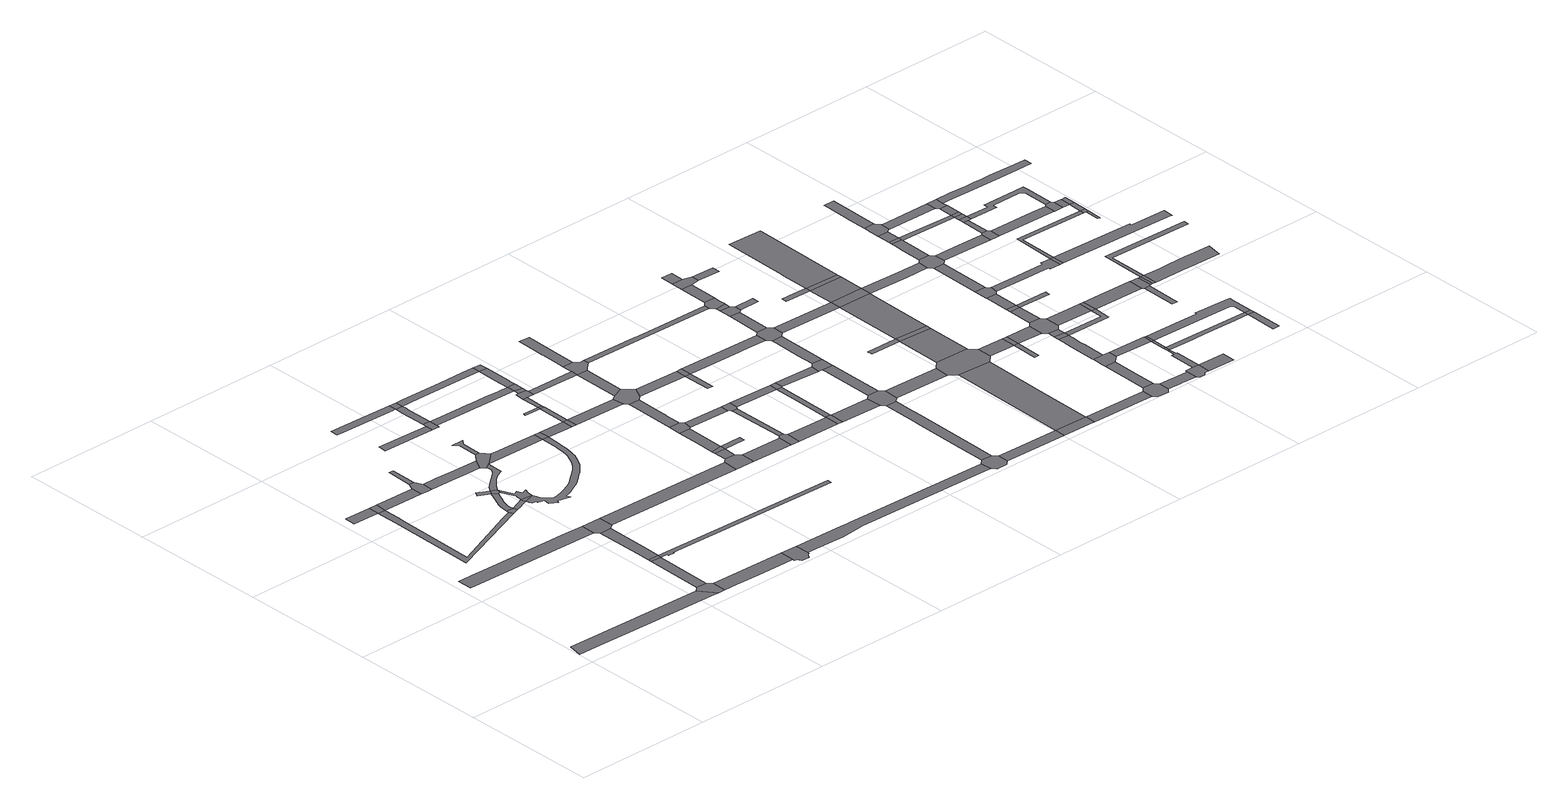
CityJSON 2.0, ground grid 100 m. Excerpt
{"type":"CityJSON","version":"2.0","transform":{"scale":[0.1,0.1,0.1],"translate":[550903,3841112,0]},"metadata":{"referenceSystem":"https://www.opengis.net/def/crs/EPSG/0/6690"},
"CityObjects":{
"road1":{"type":"Road","attributes":{"RoadStructureAttribute.sectionType":"1"},"geometry":[{"type":"MultiSurface","lod":"1","boundaries":[[[0,1,2,3,4,5,6]]]}]},
"road2":{"type":"Road","attributes":{"RoadStructureAttribute.sectionType":"1"},"geometry":[{"type":"MultiSurface","lod":"1","boundaries":[[[7,8,9,10,11]]]}]},
"road3":{"type":"Road","attributes":{"RoadStructureAttribute.sectionType":"1"},"geometry":[{"type":"MultiSurface","lod":"1","boundaries":[[[12,13,14,15,16,17,18,19]]]}]},
"road4":{"type":"Road","geometry":[{"type":"MultiSurface","lod":"1","boundaries":[[[11,10,20,21]]]}]},
"road5":{"type":"Road","attributes":{"RoadStructureAttribute.sectionType":"1"},"geometry":[{"type":"MultiSurface","lod":"1","boundaries":[[[10,22,23,24,25,26,27,28,29,30,31,20]]]}]},
"road6":{"type":"Road","attributes":{"RoadStructureAttribute.sectionType":"1"},"geometry":[{"type":"MultiSurface","lod":"1","boundaries":[[[21,20,32,33,34,35]]]}]},
"road7":{"type":"Road","geometry":[{"type":"MultiSurface","lod":"1","boundaries":[[[36,37,6,5,38,39,40,41]]]}]},
"road8":{"type":"Road","attributes":{"RoadStructureAttribute.sectionType":"1"},"geometry":[{"type":"MultiSurface","lod":"1","boundaries":[[[42,36,41,43]]]}]},
"road9":{"type":"Road","geometry":[{"type":"MultiSurface","lod":"1","boundaries":[[[44,42,43,45]]]}]},
"road10":{"type":"Road","geometry":[{"type":"MultiSurface","lod":"1","boundaries":[[[46,47,35,34,48,49,50]]]}]},
"road11":{"type":"Road","attributes":{"RoadStructureAttribute.sectionType":"1"},"geometry":[{"type":"MultiSurface","lod":"1","boundaries":[[[51,52,47,46]]]}]},
"road12":{"type":"Road","geometry":[{"type":"MultiSurface","lod":"1","boundaries":[[[53,26,25,54,55]]]}]},
"road13":{"type":"Road","attributes":{"RoadStructureAttribute.sectionType":"1"},"geometry":[{"type":"MultiSurface","lod":"1","boundaries":[[[56,57,44,45,58,59]]]}]},
"road14":{"type":"Road","attributes":{"RoadStructureAttribute.sectionType":"1"},"geometry":[{"type":"MultiSurface","lod":"1","boundaries":[[[60,61,62,63,64,65,66,67,53,55,68,69,70,71,72,73,74,75,76,77,78]]]}]},
"road15":{"type":"Road","geometry":[{"type":"MultiSurface","lod":"1","boundaries":[[[79,80,81,55,54,82,83,84]]]}]},
"road16":{"type":"Road","geometry":[{"type":"MultiSurface","lod":"1","boundaries":[[[85,86,60,87]]]}]},
"road17":{"type":"Road","geometry":[{"type":"MultiSurface","lod":"1","boundaries":[[[19,18,88,89,56,59,90,91,92,93]]]}]},
"road18":{"type":"Road","attributes":{"RoadStructureAttribute.sectionType":"1"},"geometry":[{"type":"MultiSurface","lod":"1","boundaries":[[[39,38,94,95,96,97,98]]]}]},
"road19":{"type":"Road","geometry":[{"type":"MultiSurface","lod":"1","boundaries":[[[87,60,78,99,100]]]}]},
"road20":{"type":"Road","geometry":[{"type":"MultiSurface","lod":"1","boundaries":[[[101,79,84,102]]]}]},
"road21":{"type":"Road","attributes":{"RoadStructureAttribute.sectionType":"1"},"geometry":[{"type":"MultiSurface","lod":"1","boundaries":[[[103,104,50,49,105,106,107,108]]]}]},
"road22":{"type":"Road","geometry":[{"type":"MultiSurface","lod":"1","boundaries":[[[109,110,111,112,113,114,115,100,99,116,117,118,119,101,102]]]}]},
"road23":{"type":"Road","attributes":{"RoadStructureAttribute.sectionType":"1"},"geometry":[{"type":"MultiSurface","lod":"1","boundaries":[[[120,121,122,123,124,125,126,127,128,129,130,131,132,133,134,135,136,137,138,139,140,141,142,143,144,87,100]]]}]},
"road24":{"type":"Road","geometry":[{"type":"MultiSurface","lod":"1","boundaries":[[[145,146,147,148]]]}]},
"road25":{"type":"Road","geometry":[{"type":"MultiSurface","lod":"1","boundaries":[[[98,97,149,150,151,152,153,154,155,156,157,158,159,160,161,162,163]]]}]},
"road26":{"type":"Road","geometry":[{"type":"MultiSurface","lod":"1","boundaries":[[[164,165,108,107,166,131,130,167]]]}]},
"road27":{"type":"Road","geometry":[{"type":"MultiSurface","lod":"1","boundaries":[[[168,169,170,171,172,173,174,175]]]}]},
"road28":{"type":"Road","attributes":{"RoadStructureAttribute.sectionType":"1"},"geometry":[{"type":"MultiSurface","lod":"1","boundaries":[[[176,177,178,179,180,181,182,183,184,185,186,187,188,189,190,191,192,193,194,195,196,197,198,199,200,201,202,102,84,203,204,205,206,207,208,209,210,211,212,213,214,215,216,217,218,219,220,221,222,223,224,225,226,227,228,229,230,231,232,233,234,235,236]]]}]},
"road29":{"type":"Road","attributes":{"RoadStructureAttribute.sectionType":"1"},"geometry":[{"type":"MultiSurface","lod":"1","boundaries":[[[237,238,239,240,165,164]]]}]},
"road30":{"type":"Road","geometry":[{"type":"MultiSurface","lod":"1","boundaries":[[[241,242,243,244,245,246,45,43]]]}]},
"road31":{"type":"Road","geometry":[{"type":"MultiSurface","lod":"1","boundaries":[[[247,148,147,248,249,250]]]}]},
"road32":{"type":"Road","attributes":{"RoadStructureAttribute.sectionType":"1"},"geometry":[{"type":"MultiSurface","lod":"1","boundaries":[[[251,252,167,130,253,176,254]]]}]},
"road33":{"type":"Road","attributes":{"RoadStructureAttribute.sectionType":"1"},"geometry":[{"type":"MultiSurface","lod":"1","boundaries":[[[93,92,255,256]]]}]},
"road34":{"type":"Road","geometry":[{"type":"MultiSurface","lod":"1","boundaries":[[[257,258,259,260,261,247,250]]]}]},
"road35":{"type":"Road","geometry":[{"type":"MultiSurface","lod":"1","boundaries":[[[175,174,260,259,262]]]}]},
"road36":{"type":"Road","geometry":[{"type":"MultiSurface","lod":"1","boundaries":[[[254,176,236,263]]]}]},
"road37":{"type":"Road","geometry":[{"type":"MultiSurface","lod":"1","boundaries":[[[264,265,266,267,268,269,270,250,249,271,272,273,274,275,276,277,278]]]}]},
"road38":{"type":"Road","attributes":{"RoadStructureAttribute.sectionType":"1"},"geometry":[{"type":"MultiSurface","lod":"1","boundaries":[[[263,236,279,280,281]]]}]},
"road39":{"type":"Road","geometry":[{"type":"MultiSurface","lod":"1","boundaries":[[[282,283,284,262,259,285,286,287,288,289]]]}]},
"road40":{"type":"Road","geometry":[{"type":"MultiSurface","lod":"1","boundaries":[[[281,280,290,291]]]}]},
"road41":{"type":"Road","geometry":[{"type":"MultiSurface","lod":"1","boundaries":[[[292,293,294,295]]]}]},
"road42":{"type":"Road","attributes":{"RoadStructureAttribute.sectionType":"1"},"geometry":[{"type":"MultiSurface","lod":"1","boundaries":[[[294,281,291,296]]]}]},
"road43":{"type":"Road","geometry":[{"type":"MultiSurface","lod":"1","boundaries":[[[295,294,296,297]]]}]},
"road44":{"type":"Road","attributes":{"RoadStructureAttribute.sectionType":"1"},"geometry":[{"type":"MultiSurface","lod":"1","boundaries":[[[298,295,297,299]]]}]},
"road45":{"type":"Road","geometry":[{"type":"MultiSurface","lod":"1","boundaries":[[[300,256,255,301,302,303,304,305]]]}]},
"road46":{"type":"Road","attributes":{"RoadStructureAttribute.sectionType":"1"},"geometry":[{"type":"MultiSurface","lod":"1","boundaries":[[[306,307,308,163,162,309,310,311,312,313,314,315,316,317]]]}]},
"road47":{"type":"Road","geometry":[{"type":"MultiSurface","lod":"1","boundaries":[[[318,319,298,299,320,321,322,323]]]}]},
"road48":{"type":"Road","attributes":{"RoadStructureAttribute.sectionType":"1"},"geometry":[{"type":"MultiSurface","lod":"1","boundaries":[[[324,300,305,325]]]}]},
"road49":{"type":"Road","geometry":[{"type":"MultiSurface","lod":"1","boundaries":[[[326,327,324,325]]]}]},
"road50":{"type":"Road","geometry":[{"type":"MultiSurface","lod":"1","boundaries":[[[277,323,322,328]]]}]},
"road51":{"type":"Road","attributes":{"RoadStructureAttribute.sectionType":"1"},"geometry":[{"type":"MultiSurface","lod":"1","boundaries":[[[291,290,329,330]]]}]},
"road52":{"type":"Road","geometry":[{"type":"MultiSurface","lod":"1","boundaries":[[[278,277,328,331]]]}]},
"road53":{"type":"Road","attributes":{"RoadStructureAttribute.sectionType":"1"},"geometry":[{"type":"MultiSurface","lod":"1","boundaries":[[[332,333,327,326,334,335,336]]]}]},
"road54":{"type":"Road","geometry":[{"type":"MultiSurface","lod":"1","boundaries":[[[288,337,338,339,340,278,331,341,342,343,344]]]}]},
"road55":{"type":"Road","geometry":[{"type":"MultiSurface","lod":"1","boundaries":[[[289,288,344,345]]]}]},
"road56":{"type":"Road","geometry":[{"type":"MultiSurface","lod":"1","boundaries":[[[346,347,348,326,325]]]}]},
"road57":{"type":"Road","geometry":[{"type":"MultiSurface","lod":"1","boundaries":[[[349,332,336,350,351,352,353,354]]]}]},
"road58":{"type":"Road","attributes":{"RoadStructureAttribute.sectionType":"1"},"geometry":[{"type":"MultiSurface","lod":"1","boundaries":[[[355,302,301,356,357]]]}]},
"road59":{"type":"Road","attributes":{"RoadStructureAttribute.sectionType":"1"},"geometry":[{"type":"MultiSurface","lod":"1","boundaries":[[[358,359,360,361,362,363,364,365,349,354]]]}]},
"road60":{"type":"Road","geometry":[{"type":"MultiSurface","lod":"1","boundaries":[[[366,321,320,367,368,369]]]}]},
"road61":{"type":"Road","geometry":[{"type":"MultiSurface","lod":"1","boundaries":[[[370,371,372,373,330,329,363,362,374,375]]]}]},
"road62":{"type":"Road","attributes":{"RoadStructureAttribute.sectionType":"1"},"geometry":[{"type":"MultiSurface","lod":"1","boundaries":[[[376,352,351,377,378]]]}]},
"road63":{"type":"Road","geometry":[{"type":"MultiSurface","lod":"1","boundaries":[[[379,380,381,382,383,357,356,384,385]]]}]},
"road64":{"type":"Road","attributes":{"RoadStructureAttribute.sectionType":"1"},"geometry":[{"type":"MultiSurface","lod":"1","boundaries":[[[368,373,372,386]]]}]},
"road65":{"type":"Road","attributes":{"RoadStructureAttribute.sectionType":"1"},"geometry":[{"type":"MultiSurface","lod":"1","boundaries":[[[387,381,380,388]]]}]},
"road66":{"type":"Road","geometry":[{"type":"MultiSurface","lod":"1","boundaries":[[[389,390,369,368,386,391,392,393,394,395,396]]]}]},
"road67":{"type":"Road","geometry":[{"type":"MultiSurface","lod":"1","boundaries":[[[378,377,397,398,387,388,399,400,401,402]]]}]},
"road68":{"type":"Road","attributes":{"RoadStructureAttribute.sectionType":"1"},"geometry":[{"type":"MultiSurface","lod":"1","boundaries":[[[403,404,405,406,407,389,396,408,409,410]]]}]},
"road69":{"type":"Road","attributes":{"RoadStructureAttribute.sectionType":"1"},"geometry":[{"type":"MultiSurface","lod":"1","boundaries":[[[375,374,411,412]]]}]},
"road70":{"type":"Road","attributes":{"RoadStructureAttribute.sectionType":"1"},"geometry":[{"type":"MultiSurface","lod":"1","boundaries":[[[413,414,385,384,415,416]]]}]},
"road71":{"type":"Road","geometry":[{"type":"MultiSurface","lod":"1","boundaries":[[[411,417,418,419,420]]]}]},
"road72":{"type":"Road","attributes":{"RoadStructureAttribute.sectionType":"1"},"geometry":[{"type":"MultiSurface","lod":"1","boundaries":[[[402,401,421,422,423]]]}]},
"road73":{"type":"Road","geometry":[{"type":"MultiSurface","lod":"1","boundaries":[[[424,416,415,425,426]]]}]},
"road74":{"type":"Road","geometry":[{"type":"MultiSurface","lod":"1","boundaries":[[[412,411,420,427]]]}]},
"road75":{"type":"Road","geometry":[{"type":"MultiSurface","lod":"1","boundaries":[[[428,317,316,429,430,431,432,433]]]}]},
"road76":{"type":"Road","attributes":{"RoadStructureAttribute.sectionType":"1"},"geometry":[{"type":"MultiSurface","lod":"1","boundaries":[[[422,434,435,436,424,426,437,438]]]}]},
"road77":{"type":"Road","attributes":{"RoadStructureAttribute.sectionType":"1"},"geometry":[{"type":"MultiSurface","lod":"1","boundaries":[[[439,426,425,440,441]]]}]},
"road78":{"type":"Road","geometry":[{"type":"MultiSurface","lod":"1","boundaries":[[[423,422,438,442,443]]]}]},
"road79":{"type":"Road","attributes":{"RoadStructureAttribute.sectionType":"1"},"geometry":[{"type":"MultiSurface","lod":"1","boundaries":[[[444,445,446,447,448,449,450,451,452,453,454,428,433]]]}]},
"road80":{"type":"Road","attributes":{"RoadStructureAttribute.sectionType":"1"},"geometry":[{"type":"MultiSurface","lod":"1","boundaries":[[[455,456,457,393,392,458,459,460]]]}]},
"road81":{"type":"Road","attributes":{"RoadStructureAttribute.sectionType":"1"},"geometry":[{"type":"MultiSurface","lod":"1","boundaries":[[[461,443,442,462,463]]]}]},
"road82":{"type":"Road","attributes":{"RoadStructureAttribute.sectionType":"1"},"geometry":[{"type":"MultiSurface","lod":"1","boundaries":[[[427,420,464,465,466,467,468,469,470]]]}]},
"road83":{"type":"Road","attributes":{"RoadStructureAttribute.sectionType":"1"},"geometry":[{"type":"MultiSurface","lod":"1","boundaries":[[[471,432,431,472,473,474]]]}]},
"road84":{"type":"Road","geometry":[{"type":"MultiSurface","lod":"1","boundaries":[[[475,476,477,441,440,478,450,449,479,480,481,482,483,484,485]]]}]},
"road85":{"type":"Road","attributes":{"RoadStructureAttribute.sectionType":"1"},"geometry":[{"type":"MultiSurface","lod":"1","boundaries":[[[486,487,475,485,488]]]}]},
"road86":{"type":"Road","geometry":[{"type":"MultiSurface","lod":"1","boundaries":[[[489,490,491,463,462,492,486,488,493]]]}]},
"road87":{"type":"Road","attributes":{"RoadStructureAttribute.sectionType":"1"},"geometry":[{"type":"MultiSurface","lod":"1","boundaries":[[[494,495,489,493,496,497]]]}]},
"road88":{"type":"Road","attributes":{"RoadStructureAttribute.sectionType":"1"},"geometry":[{"type":"MultiSurface","lod":"1","boundaries":[[[482,481,498,499]]]}]},
"road89":{"type":"Road","geometry":[{"type":"MultiSurface","lod":"1","boundaries":[[[474,473,500,501]]]}]},
"road90":{"type":"Road","geometry":[{"type":"MultiSurface","lod":"1","boundaries":[[[502,503,470,469,504,505,494,497,506,507,508,509,510,511,512,513]]]}]},
"road91":{"type":"Road","attributes":{"RoadStructureAttribute.sectionType":"1"},"geometry":[{"type":"MultiSurface","lod":"1","boundaries":[[[514,502,513,515]]]}]},
"road92":{"type":"Road","geometry":[{"type":"MultiSurface","lod":"1","boundaries":[[[516,514,515,517,518,519]]]}]},
"road93":{"type":"Road","attributes":{"RoadStructureAttribute.sectionType":"1"},"geometry":[{"type":"MultiSurface","lod":"1","boundaries":[[[520,521,516,519]]]}]},
"road94":{"type":"Road","geometry":[{"type":"MultiSurface","lod":"1","boundaries":[[[522,460,459,523,524,521,520,525,526,527,528]]]}]},
"road95":{"type":"Road","attributes":{"function":"2","RoadStructureAttribute.sectionType":"1"},"geometry":[{"type":"MultiSurface","lod":"1","boundaries":[[[529,530,474,501,531,532,533,534,535,536]]]}]},
"road96":{"type":"Road","attributes":{"RoadStructureAttribute.sectionType":"1"},"geometry":[{"type":"MultiSurface","lod":"1","boundaries":[[[537,522,528,538]]]}]},
"road97":{"type":"Road","attributes":{"RoadStructureAttribute.sectionType":"1"},"geometry":[{"type":"MultiSurface","lod":"1","boundaries":[[[539,540,541,542]]]}]},
"road98":{"type":"Road","geometry":[{"type":"MultiSurface","lod":"1","boundaries":[[[543,544,518,517]]]}]},
"road99":{"type":"Road","attributes":{"RoadStructureAttribute.sectionType":"1"},"geometry":[{"type":"MultiSurface","lod":"1","boundaries":[[[545,546,547,548]]]}]},
"road100":{"type":"Road","geometry":[{"type":"MultiSurface","lod":"1","boundaries":[[[546,537,538,549,550,547]]]}]},
"road101":{"type":"Road","attributes":{"RoadStructureAttribute.sectionType":"1"},"geometry":[{"type":"MultiSurface","lod":"1","boundaries":[[[510,509,551,552]]]}]},
"road102":{"type":"Road","geometry":[{"type":"MultiSurface","lod":"1","boundaries":[[[553,554,555,499,498,556,529,536,557,558,559,560,561]]]}]},
"road103":{"type":"Road","attributes":{"RoadStructureAttribute.sectionType":"1"},"geometry":[{"type":"MultiSurface","lod":"1","boundaries":[[[562,501,500,563,564,565]]]}]},
"road104":{"type":"Road","attributes":{"function":"2","RoadStructureAttribute.sectionType":"1"},"geometry":[{"type":"MultiSurface","lod":"1","boundaries":[[[541,553,561,566]]]}]},
"road105":{"type":"Road","geometry":[{"type":"MultiSurface","lod":"1","boundaries":[[[567,568,550,549]]]}]},
"road106":{"type":"Road","geometry":[{"type":"MultiSurface","lod":"1","boundaries":[[[542,541,566,569]]]}]},
"road107":{"type":"Road","attributes":{"RoadStructureAttribute.sectionType":"1"},"geometry":[{"type":"MultiSurface","lod":"1","boundaries":[[[570,571,572,573,574,575,576,577,578]]]}]},
"road108":{"type":"Road","attributes":{"function":"2","RoadStructureAttribute.sectionType":"1"},"geometry":[{"type":"MultiSurface","lod":"1","boundaries":[[[551,579,542,569,580,581,582]]]}]},
"road109":{"type":"Road","attributes":{"RoadStructureAttribute.sectionType":"1"},"geometry":[{"type":"MultiSurface","lod":"1","boundaries":[[[559,558,583,584,585]]]}]},
"road110":{"type":"Road","geometry":[{"type":"MultiSurface","lod":"1","boundaries":[[[586,587,565,564,588,589,590,591,592,593,594,595,596,597]]]}]},
"road111":{"type":"Road","geometry":[{"type":"MultiSurface","lod":"1","boundaries":[[[584,598,599,600]]]}]},
"road112":{"type":"Road","geometry":[{"type":"MultiSurface","lod":"1","boundaries":[[[552,551,582,601]]]}]},
"road113":{"type":"Road","attributes":{"function":"2","RoadStructureAttribute.sectionType":"1"},"geometry":[{"type":"MultiSurface","lod":"1","boundaries":[[[577,552,601,602]]]}]},
"road114":{"type":"Road","geometry":[{"type":"MultiSurface","lod":"1","boundaries":[[[585,584,600,603]]]}]},
"road115":{"type":"Road","attributes":{"RoadStructureAttribute.sectionType":"1"},"geometry":[{"type":"MultiSurface","lod":"1","boundaries":[[[604,605,606,607,608,586,597,609,610,611]]]}]},
"road116":{"type":"Road","geometry":[{"type":"MultiSurface","lod":"1","boundaries":[[[578,577,602,612]]]}]},
"road117":{"type":"Road","attributes":{"RoadStructureAttribute.sectionType":"1"},"geometry":[{"type":"MultiSurface","lod":"1","boundaries":[[[603,600,613,614]]]}]},
"road118":{"type":"Road","attributes":{"RoadStructureAttribute.sectionType":"1"},"geometry":[{"type":"MultiSurface","lod":"1","boundaries":[[[615,616,595,594,617,618,619,620]]]}]},
"road119":{"type":"Road","geometry":[{"type":"MultiSurface","lod":"1","boundaries":[[[621,622,623,604,611,624,625,626,627]]]}]},
"road120":{"type":"Road","attributes":{"function":"2","RoadStructureAttribute.sectionType":"1"},"geometry":[{"type":"MultiSurface","lod":"1","boundaries":[[[628,629,630,578,612,631,632,633]]]}]},
"road121":{"type":"Road","attributes":{"RoadStructureAttribute.sectionType":"1"},"geometry":[{"type":"MultiSurface","lod":"1","boundaries":[[[634,635,636,637,621,627,638,639,640,641,642,643,644,645,646]]]}]},
"road122":{"type":"Road","geometry":[{"type":"MultiSurface","lod":"1","boundaries":[[[647,634,646,648]]]}]},
"road123":{"type":"Road","attributes":{"RoadStructureAttribute.sectionType":"1"},"geometry":[{"type":"MultiSurface","lod":"1","boundaries":[[[649,650,647,648,651,652]]]}]},
"road124":{"type":"Road","geometry":[{"type":"MultiSurface","lod":"1","boundaries":[[[653,654,655,614,613,656,657,649,652,658,659,660,661,662,663,664]]]}]},
"road125":{"type":"Road","geometry":[{"type":"MultiSurface","lod":"1","boundaries":[[[665,666,620,619,667,668,669,670,671,672,673]]]}]},
"road126":{"type":"Road","attributes":{"RoadStructureAttribute.sectionType":"1"},"geometry":[{"type":"MultiSurface","lod":"1","boundaries":[[[601,582,674,675,676,677,678]]]}]},
"road127":{"type":"Road","attributes":{"RoadStructureAttribute.sectionType":"1"},"geometry":[{"type":"MultiSurface","lod":"1","boundaries":[[[626,625,679,680]]]}]},
"road128":{"type":"Road","attributes":{"RoadStructureAttribute.sectionType":"1"},"geometry":[{"type":"MultiSurface","lod":"1","boundaries":[[[681,682,683,653,664]]]}]},
"road129":{"type":"Road","geometry":[{"type":"MultiSurface","lod":"1","boundaries":[[[684,682,681,685]]]}]},
"road130":{"type":"Road","attributes":{"RoadStructureAttribute.sectionType":"1"},"geometry":[{"type":"MultiSurface","lod":"1","boundaries":[[[686,687,688,673,672,689,690,691]]]}]},
"road131":{"type":"Road","attributes":{"RoadStructureAttribute.sectionType":"1"},"geometry":[{"type":"MultiSurface","lod":"1","boundaries":[[[692,693,684,685,694,695]]]}]},
"road132":{"type":"Road","geometry":[{"type":"MultiSurface","lod":"1","boundaries":[[[696,686,691,697]]]}]},
"road133":{"type":"Road","attributes":{"RoadStructureAttribute.sectionType":"1"},"geometry":[{"type":"MultiSurface","lod":"1","boundaries":[[[672,671,698,699]]]}]},
"road134":{"type":"Road","attributes":{"RoadStructureAttribute.sectionType":"1"},"geometry":[{"type":"MultiSurface","lod":"1","boundaries":[[[700,701,648,646,702,703,704,705]]]}]},
"road135":{"type":"Road","attributes":{"RoadStructureAttribute.sectionType":"1"},"geometry":[{"type":"MultiSurface","lod":"1","boundaries":[[[679,696,697,706]]]}]},
"road136":{"type":"Road","geometry":[{"type":"MultiSurface","lod":"1","boundaries":[[[707,692,695,708,709,710,711,712,713]]]}]},
"road137":{"type":"Road","geometry":[{"type":"MultiSurface","lod":"1","boundaries":[[[680,679,706,714]]]}]},
"road138":{"type":"Road","attributes":{"RoadStructureAttribute.sectionType":"1"},"geometry":[{"type":"MultiSurface","lod":"1","boundaries":[[[715,716,661,660,717,700,718]]]}]},
"road139":{"type":"Road","geometry":[{"type":"MultiSurface","lod":"1","boundaries":[[[719,720,685,681]]]}]},
"road140":{"type":"Road","attributes":{"RoadStructureAttribute.sectionType":"1"},"geometry":[{"type":"MultiSurface","lod":"1","boundaries":[[[721,707,713,722]]]}]},
"road141":{"type":"Road","geometry":[{"type":"MultiSurface","lod":"1","boundaries":[[[723,676,675,724,721,722,725,726,727,728]]]}]},
"road142":{"type":"Road","geometry":[{"type":"MultiSurface","lod":"1","boundaries":[[[718,700,705,729]]]}]},
"road143":{"type":"Road","geometry":[{"type":"MultiSurface","lod":"1","boundaries":[[[730,731,732,733]]]}]},
"road144":{"type":"Road","attributes":{"RoadStructureAttribute.sectionType":"1"},"geometry":[{"type":"MultiSurface","lod":"1","boundaries":[[[734,735,730,733,736]]]}]},
"road145":{"type":"Road","attributes":{"RoadStructureAttribute.sectionType":"1"},"geometry":[{"type":"MultiSurface","lod":"1","boundaries":[[[697,691,737,738,739,740,741,742,743,744,745]]]}]},
"road146":{"type":"Road","attributes":{"RoadStructureAttribute.sectionType":"1"},"geometry":[{"type":"MultiSurface","lod":"1","boundaries":[[[746,747,748,749,750,710,709,751,752,753,754,755,756]]]}]},
"road147":{"type":"Road","geometry":[{"type":"MultiSurface","lod":"1","boundaries":[[[757,758,734,736,759,760,761,762,763,764]]]}]},
"road148":{"type":"Road","attributes":{"RoadStructureAttribute.sectionType":"1"},"geometry":[{"type":"MultiSurface","lod":"1","boundaries":[[[765,766,767,768,769,770,771,772,714,706,773,774,775,776,745,777]]]}]},
"road149":{"type":"Road","attributes":{"RoadStructureAttribute.sectionType":"1"},"geometry":[{"type":"MultiSurface","lod":"1","boundaries":[[[778,779,780,729,705,781,782,783,784]]]}]},
"road150":{"type":"Road","attributes":{"RoadStructureAttribute.sectionType":"1"},"geometry":[{"type":"MultiSurface","lod":"1","boundaries":[[[785,786,787,757,764,788]]]}]},
"road151":{"type":"Road","attributes":{"RoadStructureAttribute.sectionType":"1"},"geometry":[{"type":"MultiSurface","lod":"1","boundaries":[[[789,790,727,726,791,792,793]]]}]},
"road152":{"type":"Road","attributes":{"RoadStructureAttribute.sectionType":"1"},"geometry":[{"type":"MultiSurface","lod":"1","boundaries":[[[733,732,731,794,795,796,723,728,797,798,799,800]]]}]},
"road153":{"type":"Road","attributes":{"RoadStructureAttribute.sectionType":"1"},"geometry":[{"type":"MultiSurface","lod":"1","boundaries":[[[801,802,803,804,805]]]}]},
"road154":{"type":"Road","geometry":[{"type":"MultiSurface","lod":"1","boundaries":[[[756,755,806,807]]]}]},
"road155":{"type":"Road","attributes":{"RoadStructureAttribute.sectionType":"1"},"geometry":[{"type":"MultiSurface","lod":"1","boundaries":[[[761,760,808,809]]]}]},
"road156":{"type":"Road","attributes":{"RoadStructureAttribute.sectionType":"1"},"geometry":[{"type":"MultiSurface","lod":"1","boundaries":[[[744,810,811,812]]]}]},
"road157":{"type":"Road","geometry":[{"type":"MultiSurface","lod":"1","boundaries":[[[813,814,784,783,815,816,801,805,817,818,819]]]}]},
"road158":{"type":"Road","geometry":[{"type":"MultiSurface","lod":"1","boundaries":[[[745,744,812,777]]]}]},
"road159":{"type":"Road","geometry":[{"type":"MultiSurface","lod":"1","boundaries":[[[820,821,793,792,822,823,824,825]]]}]},
"road160":{"type":"Road","attributes":{"RoadStructureAttribute.sectionType":"1"},"geometry":[{"type":"MultiSurface","lod":"1","boundaries":[[[819,818,826,827,828]]]}]},
"road161":{"type":"Road","geometry":[{"type":"MultiSurface","lod":"1","boundaries":[[[828,827,829,830]]]}]},
"road162":{"type":"Road","attributes":{"RoadStructureAttribute.sectionType":"1"},"geometry":[{"type":"MultiSurface","lod":"1","boundaries":[[[831,820,825,832]]]}]},
"road163":{"type":"Road","geometry":[{"type":"MultiSurface","lod":"1","boundaries":[[[833,834,831,832,835,836]]]}]},
"road164":{"type":"Road","attributes":{"RoadStructureAttribute.sectionType":"1"},"geometry":[{"type":"MultiSurface","lod":"1","boundaries":[[[799,833,836,837]]]}]},
"road165":{"type":"Road","geometry":[{"type":"MultiSurface","lod":"1","boundaries":[[[800,799,837,838]]]}]},
"road166":{"type":"Road","attributes":{"RoadStructureAttribute.sectionType":"1"},"geometry":[{"type":"MultiSurface","lod":"1","boundaries":[[[839,800,838,840]]]}]},
"road167":{"type":"Road","geometry":[{"type":"MultiSurface","lod":"1","boundaries":[[[809,808,839,840,841,842]]]}]},
"road168":{"type":"Road","attributes":{"RoadStructureAttribute.sectionType":"1"},"geometry":[{"type":"MultiSurface","lod":"1","boundaries":[[[843,844,756,807,845,846,847,848]]]}]},
"road169":{"type":"Road","attributes":{"RoadStructureAttribute.sectionType":"1"},"geometry":[{"type":"MultiSurface","lod":"1","boundaries":[[[849,850,824,823,851,852,853,854]]]}]},
"road170":{"type":"Road","attributes":{"RoadStructureAttribute.sectionType":"1"},"geometry":[{"type":"MultiSurface","lod":"1","boundaries":[[[855,856,857,858,830,829,859,860,861,862,863]]]}]},
"road171":{"type":"Road","attributes":{"RoadStructureAttribute.sectionType":"1"},"geometry":[{"type":"MultiSurface","lod":"1","boundaries":[[[864,865,866,867,868,869,870,871,836,835,872,873,874,875,876,877,878,879,880]]]}]},
"road172":{"type":"Road","attributes":{"RoadStructureAttribute.sectionType":"1"},"geometry":[{"type":"MultiSurface","lod":"1","boundaries":[[[881,882,883,884,807,806,885,886,887,888,889]]]}]},
"road173":{"type":"Road","attributes":{"RoadStructureAttribute.sectionType":"1"},"geometry":[{"type":"MultiSurface","lod":"1","boundaries":[[[890,828,830,891,892,893]]]}]},
"road174":{"type":"Road","geometry":[{"type":"MultiSurface","lod":"1","boundaries":[[[879,854,853,894,895,880]]]}]},
"road175":{"type":"Road","geometry":[{"type":"MultiSurface","lod":"1","boundaries":[[[896,897,898,899]]]}]},
"road176":{"type":"Road","attributes":{"RoadStructureAttribute.sectionType":"1"},"geometry":[{"type":"MultiSurface","lod":"1","boundaries":[[[900,901,902,903,904,905,842,841,906,907,908,909,910,911]]]}]},
"road177":{"type":"Road","geometry":[{"type":"MultiSurface","lod":"1","boundaries":[[[848,847,896,899,912]]]}]},
"road178":{"type":"Road","attributes":{"RoadStructureAttribute.sectionType":"1"},"geometry":[{"type":"MultiSurface","lod":"1","boundaries":[[[895,894,913,914]]]}]},
"road179":{"type":"Road","attributes":{"RoadStructureAttribute.sectionType":"1"},"geometry":[{"type":"MultiSurface","lod":"1","boundaries":[[[913,848,912,915]]]}]},
"road180":{"type":"Road","geometry":[{"type":"MultiSurface","lod":"1","boundaries":[[[916,914,913,915,917]]]}]}
},
"vertices":[
[28,224,0],[7,118,0],[145,116,0],[627,104,0],[1087,93,0],[1147,91,0],[1061,201,0],
[75,2311,0],[71,2229,0],[228,2226,0],[267,2225,0],[268,2307,0],
[919,1260,0],[828,1263,0],[306,1275,0],[211,1277,0],[68,1280,0],[67,1170,0],[1078,1148,0],[1081,1256,0],
[323,2225,0],[328,2305,0],
[265,2130,0],[264,2065,0],[253,1411,0],[878,1655,0],[865,1687,0],[785,1657,0],[306,1460,0],[319,2044,0],[320,2104,0],[322,2207,0],
[350,2225,0],[561,2220,0],[620,2218,0],[621,2299,0],
[1091,230,0],[1086,225,0],[1198,91,0],[1200,197,0],[1171,226,0],[1170,228,0],
[1101,650,0],[1179,648,0],
[1101,676,0],[1184,676,0],
[684,2353,0],[645,2351,0],[673,2216,0],[709,2216,0],[710,2297,0],
[688,2543,0],[654,2543,0],
[866,1709,0],[929,1675,0],[917,1705,0],
[1107,1117,0],[1104,781,0],[1187,781,0],[1192,1117,0],
[939,1926,0],[901,1841,0],[898,1836,0],[896,1832,0],[894,1825,0],[883,1797,0],[871,1762,0],[869,1748,0],[911,1740,0],[914,1756,0],[919,1774,0],[926,1793,0],[933,1810,0],[935,1814,0],[937,1818,0],[939,1823,0],[958,1864,0],[968,1885,0],[975,1898,0],
[1020,1749,0],[987,1735,0],[968,1727,0],[965,1689,0],[994,1701,0],[1034,1716,0],
[874,1999,0],[857,1965,0],[957,1956,0],
[1084,1142,0],[1090,1135,0],[1210,1132,0],[1219,1138,0],[1225,1143,0],[1227,1253,0],
[1297,90,0],[1477,84,0],[1696,80,0],[1757,78,0],[1759,184,0],
[991,1902,0],[998,1937,0],
[1030,1753,0],[1113,1743,0],
[941,2291,0],[816,2295,0],[882,2212,0],[993,2209,0],[1104,2207,0],[1144,2286,0],
[1112,1757,0],[1115,1782,0],[1128,1820,0],[1088,1804,0],[1073,1841,0],[1045,1829,0],[1021,1885,0],[1009,1861,0],[1034,1801,0],[1034,1799,0],[1030,1784,0],
[1033,1983,0],[1060,2013,0],[1077,2030,0],[1096,2046,0],[1110,2056,0],[1134,2071,0],[1150,2078,0],[1164,2083,0],[1170,2084,0],[1173,2176,0],[1175,2205,0],[1132,2175,0],[1138,2163,0],[1140,2150,0],[1138,2138,0],[1132,2124,0],[1120,2110,0],[1101,2092,0],[1081,2076,0],[1064,2062,0],[1047,2050,0],[1029,2034,0],[1006,2014,0],[985,1993,0],[967,1972,0],
[819,2813,0],[817,2756,0],[1202,2744,0],[1204,2801,0],
[1757,62,0],[1770,62,0],[1776,60,0],[1780,55,0],[1784,49,0],[1788,41,0],[1792,30,0],[1852,29,0],[1853,38,0],[1858,48,0],[1866,57,0],[1875,61,0],[1882,62,0],[1883,76,0],[1884,181,0],
[1221,2344,0],[1193,2340,0],[1122,2188,0],[1265,2284,0],
[1010,3147,0],[731,3154,0],[729,3105,0],[729,3097,0],[780,3095,0],[1187,3085,0],[1207,3085,0],[1208,3141,0],
[1621,2195,0],[1620,2131,0],[1620,2093,0],[1618,2063,0],[1615,2040,0],[1613,2014,0],[1604,1971,0],[1596,1945,0],[1584,1915,0],[1568,1879,0],[1552,1856,0],[1535,1831,0],[1523,1818,0],[1513,1808,0],[1486,1784,0],[1453,1756,0],[1438,1745,0],[1386,1704,0],[1371,1693,0],[1298,1658,0],[1260,1644,0],[1212,1633,0],[1184,1629,0],[1147,1663,0],[1135,1679,0],[1129,1691,0],[1120,1716,0],[1035,1709,0],[1041,1691,0],[1049,1674,0],[1080,1668,0],[1078,1657,0],[1128,1645,0],[1118,1598,0],[1173,1567,0],[1177,1587,0],[1272,1568,0],[1262,1594,0],[1308,1610,0],[1343,1627,0],[1390,1652,0],[1417,1668,0],[1466,1707,0],[1493,1731,0],[1515,1749,0],[1520,1754,0],[1534,1768,0],[1557,1793,0],[1577,1816,0],[1593,1840,0],[1608,1864,0],[1620,1890,0],[1632,1919,0],[1639,1945,0],[1646,1972,0],[1653,2011,0],[1657,2050,0],[1661,2080,0],[1664,2134,0],[1666,2166,0],[1667,2194,0],
[1225,2490,0],[1253,2525,0],[1165,2524,0],[1196,2494,0],
[1230,647,0],[1230,634,0],[1275,633,0],[1275,639,0],[2568,605,0],[2569,640,0],
[1204,2831,0],[1260,2743,0],[1260,2768,0],[1258,2830,0],
[1529,2277,0],[1337,2283,0],[1349,2200,0],[1622,2275,0],
[2250,1121,0],[2252,1230,0],
[1260,3008,0],[1261,3060,0],[1261,3083,0],[1207,3078,0],[1206,3017,0],
[1264,3140,0],
[1668,2274,0],
[1837,2814,0],[1822,2814,0],[1714,2817,0],[1596,2820,0],[1573,2821,0],[1513,2823,0],[1274,2830,0],[1417,2763,0],[1481,2762,0],[1570,2759,0],[1619,2758,0],[1628,2758,0],[1830,2752,0],[1894,2750,0],[1895,2812,0],
[1791,2191,0],[1858,2189,0],[1859,2270,0],
[1813,3131,0],[1629,3134,0],[1316,3139,0],[1397,3081,0],[1613,3077,0],[1741,3075,0],[1897,3072,0],[1898,3129,0],
[1892,2188,0],[1893,2269,0],
[1749,2507,0],[1743,2485,0],[1864,2483,0],[1865,2503,0],
[1897,2482,0],
[1898,2503,0],
[1868,2639,0],[1901,2638,0],
[2283,1259,0],[2393,1117,0],[2395,1226,0],[2389,1232,0],[2383,1238,0],[2364,1257,0],
[2321,171,0],[2261,172,0],[2256,172,0],[2086,71,0],[2174,70,0],[2335,86,0],[2347,86,0],[2349,86,0],[3360,65,0],[3402,64,0],[3407,65,0],[3403,146,0],
[1870,2708,0],[1869,2692,0],[1954,2637,0],[1955,2690,0],[1955,2708,0],[1894,2708,0],
[2285,1352,0],[2367,1350,0],
[2367,1390,0],[2285,1380,0],
[1955,2740,0],
[2277,2178,0],[2273,2260,0],
[1956,2811,0],
[2292,1678,0],[2289,1514,0],[2368,1410,0],[2374,1662,0],[2374,1676,0],
[1897,3047,0],[1897,3017,0],[1895,2879,0],[1895,2871,0],[1956,2856,0],[1956,2866,0],[1958,3031,0],[1958,3065,0],
[1959,3128,0],
[2527,1349,0],[2528,1370,0],[2528,1389,0],
[2294,1774,0],[2382,1683,0],[2389,1688,0],[2398,1751,0],[2390,1759,0],[2376,1773,0],
[2689,1220,0],[2701,1110,0],[2703,1220,0],
[2376,1796,0],[2379,1899,0],[2379,1901,0],[2381,1970,0],[2385,2148,0],[2303,2148,0],[2301,2098,0],[2299,2002,0],
[2047,2689,0],[2145,2634,0],[2314,2631,0],[2315,2684,0],
[2436,2276,0],[2407,2303,0],[2389,2320,0],[2307,2286,0],[2417,2176,0],[2457,2257,0],
[2672,1744,0],[2696,1681,0],[2698,1743,0],
[2766,1223,0],[2753,1241,0],[2718,1240,0],[2716,1237,0],[2707,1225,0],[2767,1108,0],[2770,1217,0],
[2395,2631,0],
[2714,1659,0],[2754,1659,0],
[2316,2762,0],[2316,2722,0],[2415,2650,0],[2461,2693,0],[2462,2733,0],[2430,2733,0],[2416,2745,0],[2396,2761,0],
[2714,1666,0],[2714,1665,0],[2756,1662,0],[2760,1668,0],[2766,1677,0],[2768,1741,0],
[2327,3171,0],[2324,3029,0],[2321,2958,0],[2321,2946,0],[2317,2800,0],[2401,2956,0],[2401,2959,0],[2407,3168,0],
[2790,2167,0],[2792,2249,0],
[2923,1214,0],[2922,1214,0],[3083,1101,0],[3086,1211,0],
[2790,1964,0],[2810,1964,0],[2830,1964,0],[2830,2166,0],
[3095,1668,0],[3096,1668,0],[3098,1732,0],
[3086,1216,0],[3123,1100,0],[3126,1211,0],
[2832,2248,0],
[3434,178,0],[3432,32,0],[3511,33,0],[3545,64,0],[3545,143,0],[3515,173,0],
[3091,1436,0],[3086,1226,0],[3086,1218,0],[3126,1216,0],[3132,1661,0],
[3140,1211,0],[3429,1093,0],[3424,1203,0],
[3141,1670,0],[3139,1731,0],
[3515,175,0],[3520,416,0],[3528,805,0],[3530,886,0],[3531,915,0],[3536,1062,0],[3456,1060,0],[3448,804,0],[3448,768,0],[3440,417,0],[3435,187,0],
[2951,2724,0],[2883,2724,0],[2881,2724,0],[2883,2684,0],[3458,2673,0],[3460,2715,0],
[3185,1730,0],[3434,1652,0],[3438,1720,0],
[2850,2166,0],[2954,2163,0],[2955,2163,0],[3235,2157,0],[3306,2156,0],[3452,2152,0],[3450,2233,0],
[3610,142,0],[3608,62,0],[4011,50,0],[4014,133,0],
[3456,1229,0],[3437,1213,0],[3431,1208,0],[3433,1088,0],[3535,1064,0],[3562,1086,0],[3568,1090,0],[3570,1200,0],[3564,1205,0],[3557,1212,0],[3538,1228,0],
[3466,1650,0],[3465,1623,0],[3546,1649,0],
[3468,1748,0],[3448,1729,0],[3445,1725,0],[3458,1651,0],[3548,1746,0],
[3477,2119,0],[3471,1878,0],[3551,1876,0],[3556,2119,0],
[3980,1081,0],[3990,1190,0],
[4258,45,0],[4263,126,0],
[3479,2260,0],[3471,2252,0],[3467,2132,0],[3476,2120,0],[3556,2120,0],[3565,2130,0],[3584,2148,0],[3586,2150,0],[3588,2229,0],[3586,2229,0],[3566,2250,0],[3558,2258,0],
[3486,2514,0],[3564,2512,0],
[3488,2606,0],[3592,2530,0],[3592,2580,0],[3566,2604,0],
[3567,2647,0],[3489,2640,0],
[3488,2745,0],[3459,2672,0],[3489,2642,0],[3568,2661,0],[3568,2683,0],[3568,2699,0],[3569,2743,0],
[4035,1035,0],[4031,810,0],[4263,146,0],[4270,521,0],[4277,812,0],[4282,959,0],[4283,968,0],[4285,1023,0],
[3493,2959,0],[3575,2956,0],
[3818,1623,0],[3817,1583,0],[4047,1580,0],[4048,1620,0],
[3737,2530,0],[3737,2580,0],
[3498,3144,0],[3495,3049,0],[3578,3046,0],[3580,3142,0],
[3643,2970,0],[3646,3028,0],
[4058,2139,0],[4059,2217,0],
[4040,1240,0],[4039,1239,0],[3994,1194,0],[3982,1081,0],[4328,1067,0],[4333,1072,0],[4335,1182,0],[4331,1186,0],[4288,1231,0],
[4732,117,0],[4260,45,0],[4729,36,0],[4734,117,0],
[4297,1570,0],
[3811,2965,0],[3811,3023,0],
[4298,1610,0],
[4041,2450,0],[3922,2452,0],[3866,2453,0],[3866,2428,0],[3865,2413,0],[3922,2412,0],[4040,2410,0],[4063,2409,0],[4064,2449,0],
[4048,1628,0],[4299,1668,0],[4310,2114,0],[4310,2133,0],
[4430,1070,0],[4530,1067,0],[4532,1176,0],
[4762,149,0],[4760,146,0],[4731,35,0],[4757,10,0],[4759,7,0],[4837,1,0],[4843,8,0],[4865,33,0],[4866,33,0],[4869,113,0],[4842,142,0],[4842,144,0],
[4525,877,0],[4560,876,0],[4565,1066,0],
[4310,2215,0],
[4314,2403,0],
[4567,1175,0],
[4770,498,0],[4768,406,0],[4766,333,0],[4766,331,0],[4765,269,0],[4845,268,0],[4850,496,0],[4850,497,0],
[4315,2440,0],
[4755,1062,0],[4757,1170,0],
[4976,110,0],[4970,110,0],[4971,30,0],[4975,30,0],[5093,27,0],[5095,108,0],
[4773,610,0],[4772,585,0],[4771,525,0],[4878,522,0],[4900,541,0],[4902,607,0],[4853,608,0],
[4079,3161,0],[4068,2676,0],[4068,2654,0],[4322,2720,0],[4332,3134,0],[4332,3154,0],
[4781,933,0],[4780,891,0],[4777,817,0],[4773,623,0],[4853,623,0],[4853,634,0],[4853,637,0],[4853,643,0],[4856,781,0],[4856,818,0],[4860,892,0],[4861,906,0],[4861,930,0],
[4782,974,0],[4863,970,0],
[4784,1030,0],[4783,992,0],[4863,996,0],[4864,1026,0],
[4786,1203,0],[4766,1180,0],[4763,1177,0],[4760,1057,0],[4784,1033,0],[4864,1028,0],[4890,1055,0],[4895,1060,0],[4896,1170,0],[4892,1175,0],[4886,1181,0],[4867,1201,0],
[5130,122,0],[5095,123,0],[5109,9,0],[5110,8,0],[5148,6,0],[5167,26,0],[5200,25,0],[5202,121,0],[5155,122,0],
[4612,2126,0],[4779,2122,0],[4783,2202,0],[4614,2206,0],[4311,2215,0],
[5185,531,0],[5187,598,0],
[4871,1383,0],[4791,1382,0],[4791,1380,0],
[4792,1421,0],[4872,1418,0],
[5182,379,0],[5180,317,0],[5159,317,0],[5204,317,0],[5196,317,0],[5196,379,0],
[4797,1605,0],[4797,1600,0],[4876,1590,0],[4876,1605,0],
[5182,414,0],[5198,414,0],
[5403,21,0],[5405,118,0],
[5167,1054,0],[5163,961,0],[5188,926,0],[5193,926,0],[5193,931,0],[5200,1052,0],
[5202,529,0],
[4799,1709,0],[4890,1617,0],[4899,1626,0],[4905,1682,0],[4888,1696,0],[4879,1703,0],[4880,1706,0],
[5204,598,0],
[5110,1166,0],[5109,1166,0],[5154,1055,0],[5169,1164,0],
[5114,1378,0],[5115,1413,0],
[4808,2093,0],[4889,2091,0],
[4810,2231,0],[4789,2112,0],[4909,2111,0],[4917,2119,0],[4916,2199,0],[4890,2230,0],
[5201,1164,0],
[4818,2512,0],[4817,2485,0],[4897,2483,0],[4898,2510,0],
[4820,2614,0],[4819,2563,0],[4901,2612,0],
[5289,377,0],[5390,374,0],[5416,373,0],[5523,371,0],[5552,370,0],[5661,367,0],[5689,367,0],[5844,363,0],[5846,398,0],
[5333,1694,0],[5332,1694,0],[5331,1677,0],[5330,1677,0],[5129,1679,0],[5120,1620,0],[5327,1615,0],[5327,1606,0],[5328,1600,0],[5410,1598,0],[5411,1692,0],
[4824,2741,0],[4822,2676,0],[4917,2627,0],[4924,2627,0],[4931,2702,0],[4930,2705,0],[4903,2739,0],[4903,2741,0],
[5894,563,0],[5896,583,0],[5896,588,0],[5885,589,0],[5857,590,0],[5618,599,0],[5618,586,0],[5486,590,0],[5673,517,0],[5830,512,0],[5832,510,0],[5850,490,0],[5892,397,0],
[5455,1158,0],[5453,1158,0],[5337,1161,0],[5201,1052,0],[5203,1052,0],[5579,1044,0],[5581,1155,0],
[4833,3115,0],[4834,3114,0],[4826,2839,0],[4912,3113,0],
[5150,2195,0],[5070,2196,0],[5141,2114,0],[5299,2111,0],[5300,2191,0],
[4817,2471,0],[4817,2469,0],[4814,2378,0],[4894,2376,0],[4897,2472,0],[5323,2460,0],[5323,2495,0],
[5593,1030,0],[5587,778,0],[5607,777,0],[5627,776,0],[5635,1031,0],
[5435,1598,0],[5436,1692,0],
[5310,2626,0],[5310,2700,0],
[5839,133,0],[5887,132,0],[5891,362,0],
[5628,1153,0],[5607,1154,0],[5582,1044,0],[5590,1034,0],[5637,1032,0],[5650,1042,0],[5652,1153,0],
[5315,2207,0],[5302,2191,0],[5337,2110,0],[5371,2109,0],[5373,2190,0],[5358,2207,0],
[5655,1042,0],[5670,1042,0],[5671,1152,0],
[5693,1041,0],[5694,1152,0],
[5321,2380,0],[5361,2379,0],
[5322,2419,0],[5322,2413,0],[5383,2379,0],[5384,2419,0],
[5385,2459,0],
[5385,2494,0],
[5327,2600,0],[5386,2599,0],
[5387,2638,0],[5387,2700,0],
[5425,2008,0],[5411,1698,0],[5436,1698,0],[5445,1976,0],[5944,1962,0],[5945,1996,0],
[5710,2183,0],[5384,2189,0],[5727,2101,0],[5809,2100,0],[5825,2099,0],[5827,2180,0],
[6116,1144,0],[6038,1147,0],[5908,1148,0],[5830,1148,0],[5952,1036,0],[5959,1036,0],[5995,1036,0],[6216,1031,0],[6234,1141,0],
[5886,2412,0],[5887,2449,0],[5821,2449,0],[5596,2450,0],[5559,2450,0],[5557,2423,0],[5557,2417,0],[5554,2415,0],[5555,2375,0],[5594,2374,0],[5596,2403,0],[5597,2410,0],[5820,2410,0],[5825,2405,0],[5846,2386,0],[5842,2198,0],[5881,2198,0],
[6060,1656,0],[6059,1656,0],[6059,1671,0],[6058,1671,0],[6058,1583,0],[6059,1583,0],[6317,1572,0],[6319,1569,0],[6329,1648,0],
[5680,1483,0],[5701,1441,0],[6323,1424,0],[6327,1469,0],
[5894,2098,0],[5896,2178,0],
[5963,1961,0],[5959,1854,0],[5977,1851,0],[5982,1960,0],
[6003,2686,0],[5833,2691,0],[5768,2692,0],[5707,2694,0],[5638,2695,0],[5501,2699,0],[5436,2637,0],[5634,2633,0],[5864,2628,0],[5997,2624,0],[6115,2623,0],[6116,2685,0],
[5983,1994,0],
[5950,2096,0],[5951,2177,0],
[5987,2095,0],
[5965,2177,0],[5986,2177,0]
]}
